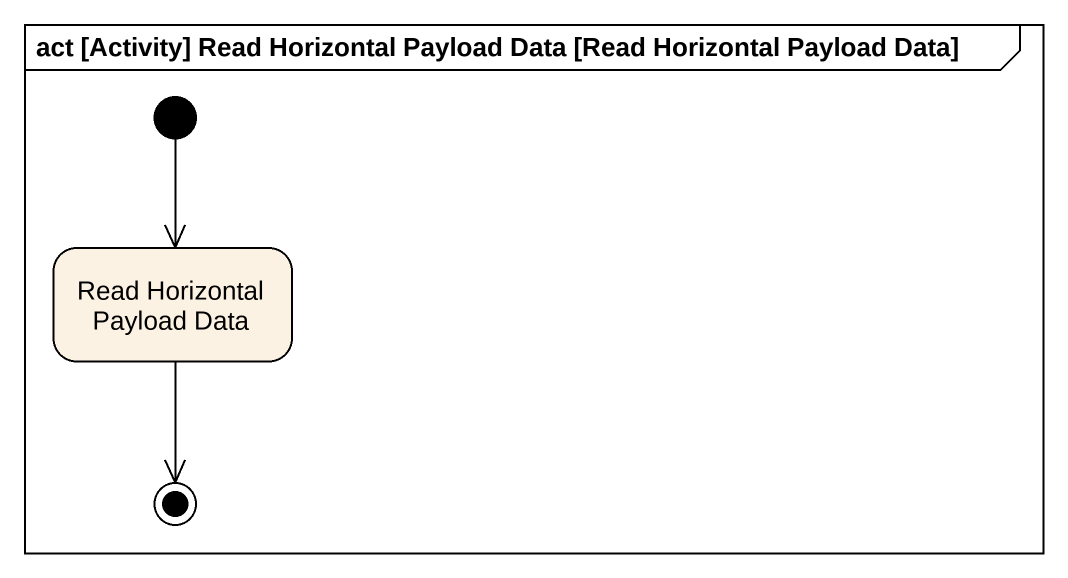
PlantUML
@startuml
mainframe act [Activity] Read Horizontal Payload Data [Read Horizontal Payload Data]
hide empty description
state "Read Horizontal Payload Data" as Read_Horizontal_Payload_Data
[*] --> Read_Horizontal_Payload_Data
Read_Horizontal_Payload_Data --> [*]
@enduml
